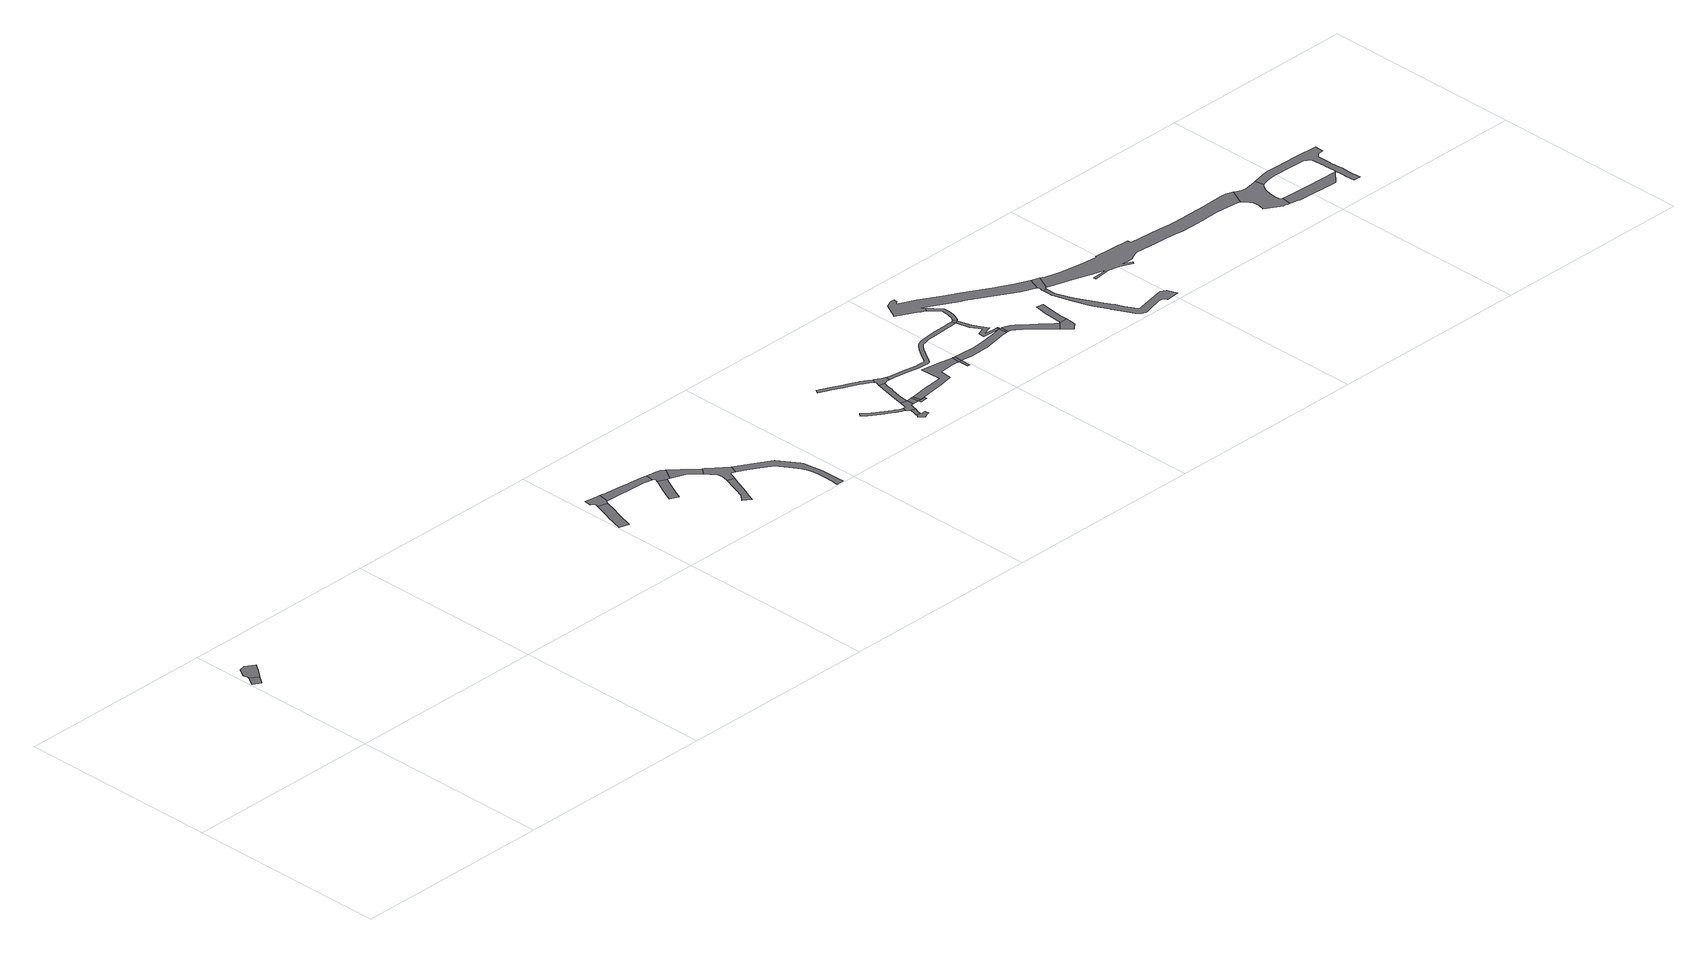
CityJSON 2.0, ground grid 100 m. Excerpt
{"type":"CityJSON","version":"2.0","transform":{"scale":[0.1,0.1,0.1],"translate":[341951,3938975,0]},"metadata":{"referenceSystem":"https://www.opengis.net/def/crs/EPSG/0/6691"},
"CityObjects":{
"road1":{"type":"Road","geometry":[{"type":"MultiSurface","lod":"1","boundaries":[[[0,1,2,3]]]}]},
"road2":{"type":"Road","geometry":[{"type":"MultiSurface","lod":"1","boundaries":[[[4,5,6,7,8,9,10,0,3]]]}]},
"road3":{"type":"Road","attributes":{"RoadStructureAttribute.sectionType":"1"},"geometry":[{"type":"MultiSurface","lod":"1","boundaries":[[[11,12,13,14,15,16,17,18,19,20,21]]]}]},
"road4":{"type":"Road","geometry":[{"type":"MultiSurface","lod":"1","boundaries":[[[20,22,23,24,25,26,27,28,29,30,21]]]}]},
"road5":{"type":"Road","attributes":{"RoadStructureAttribute.sectionType":"1"},"geometry":[{"type":"MultiSurface","lod":"1","boundaries":[[[31,32,33,34,35,36,24,23,37,38,39,40,41]]]}]},
"road6":{"type":"Road","geometry":[{"type":"MultiSurface","lod":"1","boundaries":[[[42,43,44,45,46,47,48,49,50,51]]]}]},
"road7":{"type":"Road","geometry":[{"type":"MultiSurface","lod":"1","boundaries":[[[52,53,41,40,54,55,51,50,56,57,58]]]}]},
"road8":{"type":"Road","attributes":{"RoadStructureAttribute.sectionType":"1"},"geometry":[{"type":"MultiSurface","lod":"1","boundaries":[[[59,60,61,62,63,64,65,66,67,68,69,70,71]]]}]},
"road9":{"type":"Road","attributes":{"RoadStructureAttribute.sectionType":"1"},"geometry":[{"type":"MultiSurface","lod":"1","boundaries":[[[57,72,73,74,75,76,77,78,79,80,81,58]]]}]},
"road10":{"type":"Road","geometry":[{"type":"MultiSurface","lod":"1","boundaries":[[[82,83,84,85,86,87,88,77,76,89,90,59,71]]]}]},
"road11":{"type":"Road","attributes":{"RoadStructureAttribute.sectionType":"1"},"geometry":[{"type":"MultiSurface","lod":"1","boundaries":[[[91,92,93,94,95,96,97,98,99,86,85,100,101,102,103,104,105,106,107,108,109,110,111,112]]]}]},
"road12":{"type":"Road","attributes":{"RoadStructureAttribute.sectionType":"1"},"geometry":[{"type":"MultiSurface","lod":"1","boundaries":[[[113,114,115,116,117,118,119,120,121,122,123,124,125,126,127,128]]]}]},
"road13":{"type":"Road","geometry":[{"type":"MultiSurface","lod":"1","boundaries":[[[129,130,131,132,133,134,135,136,137,138,139]]]}]},
"road14":{"type":"Road","attributes":{"RoadStructureAttribute.sectionType":"1"},"geometry":[{"type":"MultiSurface","lod":"1","boundaries":[[[140,141,142,143,144,131,130]]]}]},
"road15":{"type":"Road","geometry":[{"type":"MultiSurface","lod":"1","boundaries":[[[145,146,147,148,149,150,151,113,128,152,153,142,141,154,155,156,157,158,159]]]}]},
"road16":{"type":"Road","attributes":{"RoadStructureAttribute.sectionType":"1"},"geometry":[{"type":"MultiSurface","lod":"1","boundaries":[[[160,161,162,163,164,165,166,167,168,169,170,171,172,173,174,175,176,177]]]}]},
"road17":{"type":"Road","attributes":{"RoadStructureAttribute.sectionType":"1"},"geometry":[{"type":"MultiSurface","lod":"1","boundaries":[[[157,178,179,180,181,182,158]]]}]},
"road18":{"type":"Road","attributes":{"RoadStructureAttribute.sectionType":"1"},"geometry":[{"type":"MultiSurface","lod":"1","boundaries":[[[158,183,184,185,186,187,188,189,190,191,192,193,194,195,196,159]]]}]},
"road19":{"type":"Road","geometry":[{"type":"MultiSurface","lod":"1","boundaries":[[[197,198,180,179,199]]]}]},
"road20":{"type":"Road","geometry":[{"type":"MultiSurface","lod":"1","boundaries":[[[200,201,202,203,197,199]]]}]},
"road21":{"type":"Road","geometry":[{"type":"MultiSurface","lod":"1","boundaries":[[[204,205,206,190,189,207,208,209,210,211,212,213,214,160,177]]]}]},
"road22":{"type":"Road","attributes":{"RoadStructureAttribute.sectionType":"1"},"geometry":[{"type":"MultiSurface","lod":"1","boundaries":[[[197,215,216,217,218,219,220,221,222,223,224,225,226,227,228,198]]]}]},
"road23":{"type":"Road","attributes":{"RoadStructureAttribute.sectionType":"1"},"geometry":[{"type":"MultiSurface","lod":"1","boundaries":[[[229,230,231,232,233]]]}]},
"road24":{"type":"Road","attributes":{"RoadStructureAttribute.sectionType":"1"},"geometry":[{"type":"MultiSurface","lod":"1","boundaries":[[[234,235,236,237,238,239,240,241,242,243,244,245,246,247,248,249,250,251,252,253,254,209,208,255,256,257,258,259,260,261,262,263,264,265,266,267,268,269,270,271,272,273,274,275,276,277,278]]]}]},
"road25":{"type":"Road","geometry":[{"type":"MultiSurface","lod":"1","boundaries":[[[279,223,222,280,229,233,281]]]}]},
"road26":{"type":"Road","attributes":{"RoadStructureAttribute.sectionType":"1"},"geometry":[{"type":"MultiSurface","lod":"1","boundaries":[[[282,283,284,285,286,287,288,289,290,291,292,293,294,295,296,297,298,299,281,233]]]}]},
"road27":{"type":"Road","geometry":[{"type":"MultiSurface","lod":"1","boundaries":[[[278,277,300,301,302]]]}]},
"road28":{"type":"Road","attributes":{"RoadStructureAttribute.sectionType":"1"},"geometry":[{"type":"MultiSurface","lod":"1","boundaries":[[[277,303,304,305,306,307,308,309,310,291,311,312,313,314,315,316,317,300]]]}]},
"road29":{"type":"Road","geometry":[{"type":"MultiSurface","lod":"1","boundaries":[[[301,318,319,320,321,322,323,324,325,326,327,328,329,330,331,332,333,334,335,336,337,302]]]}]},
"road30":{"type":"Road","geometry":[{"type":"MultiSurface","lod":"1","boundaries":[[[338,339,340,311,291,290,341]]]}]},
"road31":{"type":"Road","attributes":{"RoadStructureAttribute.sectionType":"1"},"geometry":[{"type":"MultiSurface","lod":"1","boundaries":[[[342,343,344,345,346,347,348,338,341,349,350,351,352,353,354,355,356]]]}]},
"road32":{"type":"Road","attributes":{"function":"3","RoadStructureAttribute.sectionType":"1"},"geometry":[{"type":"MultiSurface","lod":"1","boundaries":[[[357,358,359,360,361,362,363,364,327,326,365,366,367,368,369,370,371,372,373,374,375,376,377,378,379,380,381,382,383,384]]]}]},
"road33":{"type":"Road","geometry":[{"type":"MultiSurface","lod":"1","boundaries":[[[355,385,386,387,388,389,390,356]]]}]},
"road34":{"type":"Road","attributes":{"RoadStructureAttribute.sectionType":"1"},"geometry":[{"type":"MultiSurface","lod":"1","boundaries":[[[391,392,393,394,395,396,397,389,388]]]}]},
"road35":{"type":"Road","geometry":[{"type":"MultiSurface","lod":"1","boundaries":[[[398,399,400,401,402,372,371,403,404,405,406]]]}]},
"road36":{"type":"Road","attributes":{"RoadStructureAttribute.sectionType":"1"},"geometry":[{"type":"MultiSurface","lod":"1","boundaries":[[[407,408,409,410,411,412,413,414,415,416,417,418,419,420,421,422,423,424,425,398,406,426,427,428,429,430,431,432,433,434,435,436,437,438,439,440,441,442,443,444,445,446,447,448,449,450,451]]]}]},
"road37":{"type":"Road","attributes":{"function":"3","RoadStructureAttribute.sectionType":"1"},"geometry":[{"type":"MultiSurface","lod":"1","boundaries":[[[452,453,454,455,456,457,458,459,460,461,462,463,464,465,466,467,468,469,470,471,472,401,400,473,474,475,476,477,478,479,480,481,482,483,484,485,486,487,488,489,490,491,492,493,494,495,496,497,498]]]}]},
"road38":{"type":"Road","geometry":[{"type":"MultiSurface","lod":"1","boundaries":[[[499,500,501,502,503,504,505,506,507,508,509,510,511,512,513,514,515,452,498,516,517,518,519,520,521,522,523,524,525,526,527,528]]]}]},
"road39":{"type":"Road","attributes":{"RoadStructureAttribute.sectionType":"1"},"geometry":[{"type":"MultiSurface","lod":"1","boundaries":[[[529,530,531,532,533,534,535,499,528]]]}]},
"road40":{"type":"Road","attributes":{"RoadStructureAttribute.sectionType":"1"},"geometry":[{"type":"MultiSurface","lod":"1","boundaries":[[[536,537,538,539,540,541,542,543,544,545,546,547,548,549,550,551,552,553,554,555,556,557,558,559,560,561,562,563,564,565,566,510,509]]]}]}
},
"vertices":[
[38,728,0],[9,679,0],[47,658,0],[77,698,0],
[111,741,0],[121,756,0],[135,777,0],[91,806,0],[61,798,0],[33,755,0],[39,736,0],
[2052,568,0],[2047,552,0],[2040,531,0],[2037,524,0],[2020,469,0],[2009,434,0],[2057,419,0],[2085,508,0],[2100,554,0],[2114,603,0],[2067,617,0],
[2120,614,0],[2129,619,0],[2138,672,0],[2102,678,0],[2059,683,0],[2055,650,0],[2066,646,0],[2071,636,0],[2070,626,0],
[2381,640,0],[2304,651,0],[2294,652,0],[2253,657,0],[2155,669,0],[2150,670,0],[2330,610,0],[2335,610,0],[2349,608,0],[2384,600,0],[2390,639,0],
[2382,560,0],[2358,511,0],[2344,483,0],[2323,439,0],[2364,420,0],[2385,464,0],[2398,491,0],[2415,526,0],[2431,556,0],[2391,577,0],
[2463,625,0],[2441,632,0],[2394,593,0],[2396,586,0],[2436,557,0],[2445,556,0],[2481,614,0],
[2605,367,0],[2594,340,0],[2594,338,0],[2575,284,0],[2559,239,0],[2532,210,0],[2568,183,0],[2581,218,0],[2596,253,0],[2602,267,0],[2620,313,0],[2622,319,0],[2636,354,0],
[2462,548,0],[2505,529,0],[2523,522,0],[2557,490,0],[2570,476,0],[2597,509,0],[2565,536,0],[2529,570,0],[2499,597,0],[2483,613,0],
[2644,374,0],[2652,393,0],[2661,396,0],[2679,388,0],[2695,430,0],[2640,474,0],[2605,502,0],[2610,425,0],[2612,403,0],
[2944,7,0],[2943,45,0],[2941,120,0],[2939,145,0],[2935,182,0],[2928,229,0],[2922,240,0],[2862,334,0],[2781,379,0],[2709,371,0],[2759,346,0],[2829,302,0],[2875,233,0],[2893,201,0],[2904,174,0],[2909,141,0],[2911,118,0],[2911,101,0],[2911,87,0],[2910,41,0],[2907,13,0],[2907,7,0],
[3544,231,0],[3529,236,0],[3510,247,0],[3503,251,0],[3454,280,0],[3422,301,0],[3409,312,0],[3385,335,0],[3372,321,0],[3396,298,0],[3410,285,0],[3443,263,0],[3494,234,0],[3499,230,0],[3521,217,0],[3537,212,0],
[3570,145,0],[3566,149,0],[3545,155,0],[3543,144,0],[3537,137,0],[3561,114,0],[3562,114,0],[3563,115,0],[3576,122,0],[3593,127,0],[3591,147,0],
[3570,170,0],[3576,189,0],[3555,196,0],[3551,176,0],[3548,162,0],
[3565,260,0],[3565,257,0],[3562,244,0],[3561,237,0],[3559,234,0],[3555,231,0],[3550,231,0],[3540,210,0],[3548,204,0],[3582,208,0],[3585,219,0],[3586,224,0],[3599,226,0],[3599,261,0],[3567,267,0],
[3621,483,0],[3603,495,0],[3570,513,0],[3568,514,0],[3565,515,0],[3541,527,0],[3493,549,0],[3447,571,0],[3389,598,0],[3380,579,0],[3439,553,0],[3485,531,0],[3532,509,0],[3561,495,0],[3565,493,0],[3567,492,0],[3592,478,0],[3609,465,0],
[3621,226,0],[3633,227,0],[3628,264,0],[3618,262,0],[3604,261,0],
[3600,283,0],[3607,318,0],[3618,364,0],[3621,374,0],[3628,406,0],[3629,411,0],[3633,426,0],[3605,433,0],[3601,416,0],[3599,409,0],[3595,396,0],[3591,377,0],[3580,335,0],[3572,295,0],
[3644,228,0],[3640,265,0],[3633,226,0],
[3635,213,0],[3671,215,0],[3670,225,0],[3645,223,0],
[3612,458,0],[3608,442,0],[3606,435,0],[3654,433,0],[3667,433,0],[3672,456,0],[3670,457,0],[3653,464,0],[3639,471,0],[3638,472,0],[3624,481,0],
[3648,228,0],[3761,241,0],[3777,243,0],[3862,258,0],[3867,317,0],[3941,324,0],[3960,323,0],[3977,321,0],[3984,363,0],[3908,377,0],[3822,391,0],[3825,286,0],[3754,280,0],[3736,278,0],
[3981,320,0],[3981,313,0],[3981,270,0],[3992,269,0],[3993,320,0],
[4170,566,0],[4134,564,0],[4078,562,0],[4002,556,0],[3987,552,0],[3983,551,0],[3967,546,0],[3958,539,0],[3949,531,0],[3931,511,0],[3909,477,0],[3889,446,0],[3883,435,0],[3879,431,0],[3878,430,0],[3871,427,0],[3861,427,0],[3844,428,0],[3829,430,0],[3759,441,0],[3702,450,0],[3699,430,0],[3755,421,0],[3826,410,0],[3848,406,0],[3859,406,0],[3873,405,0],[3886,408,0],[3893,413,0],[3899,422,0],[3905,433,0],[3907,436,0],[3926,466,0],[3947,498,0],[3964,517,0],[3971,524,0],[3977,528,0],[3989,532,0],[4006,536,0],[4008,536,0],[4079,542,0],[4131,544,0],[4171,546,0],[4194,548,0],[4189,568,0],
[3985,363,0],[3981,321,0],[3996,362,0],
[4053,314,0],[4089,313,0],[4097,314,0],[4111,314,0],[4128,314,0],[4146,315,0],[4261,335,0],[4274,337,0],[4291,340,0],[4288,380,0],[4254,374,0],[4184,363,0],[4142,358,0],[4127,356,0],[4112,355,0],[4103,355,0],[4085,355,0],[4059,357,0],
[4212,556,0],[4217,561,0],[4199,572,0],
[4211,481,0],[4221,465,0],[4240,433,0],[4205,418,0],[4200,414,0],[4201,388,0],[4201,386,0],[4277,382,0],[4288,395,0],[4272,395,0],[4216,400,0],[4266,416,0],[4268,417,0],[4241,468,0],[4229,489,0],
[4225,572,0],[4232,588,0],[4238,609,0],[4240,620,0],[4241,632,0],[4241,662,0],[4236,671,0],[4211,699,0],[4191,722,0],[4177,704,0],[4197,684,0],[4216,664,0],[4221,652,0],[4221,633,0],[4220,622,0],[4219,613,0],[4217,608,0],[4214,595,0],[4208,583,0],[4204,578,0],
[4303,380,0],[4298,380,0],[4294,395,0],[4302,340,0],
[4487,242,0],[4435,287,0],[4380,336,0],[4359,355,0],[4344,368,0],[4325,376,0],[4307,380,0],[4314,338,0],[4323,334,0],[4332,326,0],[4353,307,0],[4401,264,0],[4452,213,0],[4469,196,0],[4502,229,0],
[4128,868,0],[4115,864,0],[4106,858,0],[4092,854,0],[4050,775,0],[4082,758,0],[4139,727,0],[4157,716,0],[4180,739,0],[4216,720,0],[4336,654,0],[4351,646,0],[4489,568,0],[4567,525,0],[4641,496,0],[4665,557,0],[4595,585,0],[4520,625,0],[4383,703,0],[4316,739,0],[4211,796,0],[4192,806,0],[4172,816,0],[4129,836,0],[4129,839,0],[4134,843,0],[4142,845,0],[4146,868,0],
[4513,153,0],[4543,180,0],[4546,207,0],[4547,230,0],[4510,231,0],[4506,230,0],
[4548,266,0],[4550,291,0],[4553,328,0],[4561,384,0],[4526,389,0],[4518,332,0],[4513,268,0],
[4662,462,0],[4664,471,0],[4671,471,0],[4704,542,0],[4688,548,0],[4646,489,0],[4647,487,0],[4642,466,0],[4642,459,0],
[5011,84,0],[4985,97,0],[4947,91,0],[4919,85,0],[4843,68,0],[4828,64,0],[4824,66,0],[4822,66,0],[4818,71,0],[4797,112,0],[4790,127,0],[4774,162,0],[4771,167,0],[4750,209,0],[4739,231,0],[4708,290,0],[4690,328,0],[4663,402,0],[4660,410,0],[4642,423,0],[4642,408,0],[4642,406,0],[4647,389,0],[4664,322,0],[4695,236,0],[4702,215,0],[4733,153,0],[4735,149,0],[4742,135,0],[4761,95,0],[4784,49,0],[4793,38,0],[4801,31,0],[4812,28,0],[4822,25,0],[4832,24,0],[4853,29,0],[4925,48,0],[4948,48,0],[4951,47,0],[4957,41,0],[4960,34,0],[4961,30,0],[4961,27,0],[5029,36,0],
[5777,430,0],[5763,437,0],[5742,443,0],[5713,444,0],[5660,442,0],[5624,442,0],[5618,442,0],[5521,441,0],[5484,442,0],[5402,442,0],[5364,447,0],[5344,449,0],[5184,462,0],[5180,479,0],[4996,493,0],[4992,485,0],[4923,492,0],[4895,495,0],[4803,510,0],[4773,517,0],[4729,532,0],[4748,446,0],[4796,432,0],[4887,403,0],[4950,383,0],[4866,377,0],[4866,364,0],[4952,374,0],[5010,362,0],[5069,337,0],[5075,349,0],[5029,369,0],[5056,367,0],[5089,366,0],[5112,379,0],[5139,390,0],[5219,383,0],[5242,381,0],[5301,377,0],[5337,375,0],[5391,368,0],[5397,367,0],[5455,367,0],[5521,366,0],[5609,368,0],[5714,361,0],[5739,354,0],
[5888,243,0],[5880,245,0],[5875,251,0],[5874,280,0],[5874,285,0],[5876,297,0],[5879,312,0],[5886,339,0],[5893,355,0],[5902,371,0],[5914,381,0],[5905,424,0],[5895,421,0],[5862,416,0],[5832,411,0],[5811,413,0],[5785,426,0],[5752,345,0],[5761,334,0],[5769,321,0],[5775,307,0],[5777,287,0],[5776,275,0],[5774,267,0],[5770,252,0],[5767,247,0],[5847,198,0],[5856,198,0],[5869,194,0],[5878,193,0],
[5894,190,0],[5919,185,0],[5931,182,0],[6137,170,0],[6195,230,0],[6041,235,0],[5919,241,0],
[5926,385,0],[5956,392,0],[6004,397,0],[6091,395,0],[6165,392,0],[6197,372,0],[6201,296,0],[6201,293,0],[6203,246,0],[6203,236,0],[6204,188,0],[6204,173,0],[6205,127,0],[6240,126,0],[6239,172,0],[6239,188,0],[6239,232,0],[6238,247,0],[6235,291,0],[6235,297,0],[6235,301,0],[6235,365,0],[6239,374,0],[6249,384,0],[6265,387,0],[6281,386,0],[6283,432,0],[6171,437,0],[6050,439,0],[5998,442,0],[5968,437,0]
]}
